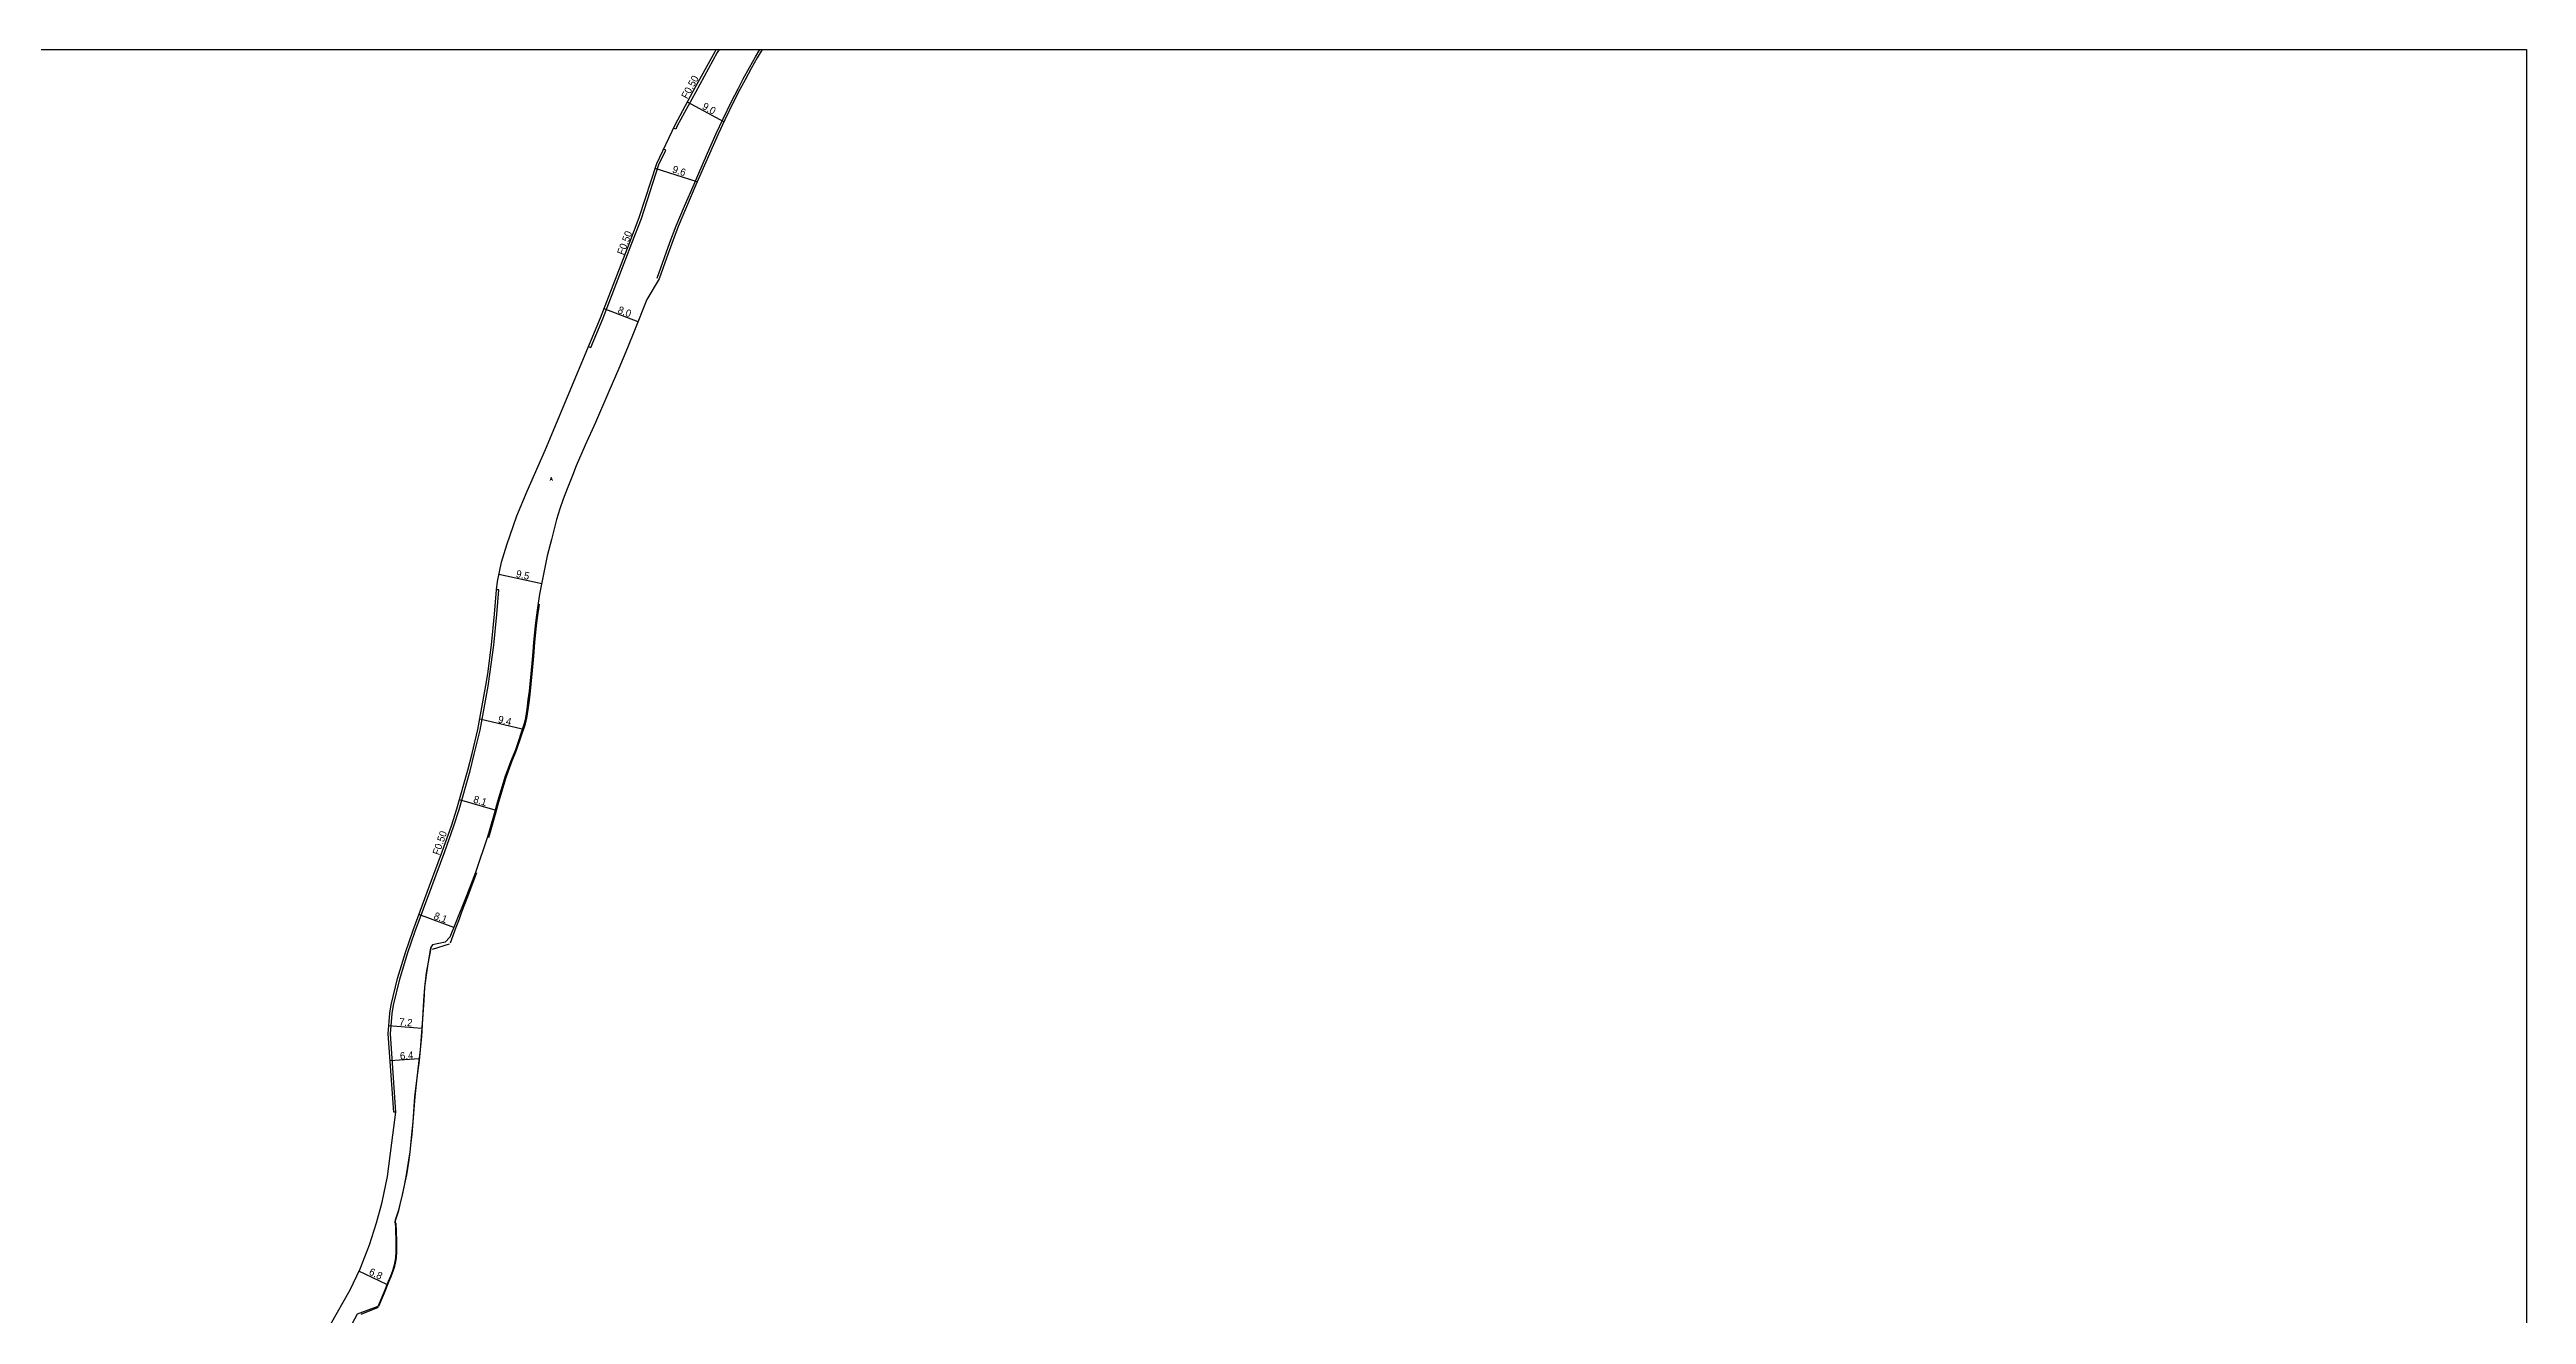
# Model space of a CAD drawing. Header units: metres. Extents: x -16000 to -13600, y -81000 to -78000.
# Drawn here: x -14940 to -14400, y -78276 to -78000 of the extents above; entities that cross this region are included whole.
import ezdxf

# ---------------------------------------------------------------- set-up
doc = ezdxf.new("R2010")
doc.units = ezdxf.units.M
doc.header["$LTSCALE"] = 2.5
for name, color, linetype in [('側溝・桝', 7, 'Continuous'), ('図郭', 7, 'Continuous'), ('幅員', 7, 'Continuous'), ('歩道・分離帯・安全施設', 7, 'Continuous'), ('舗装', 7, 'Continuous'), ('道路', 7, 'Continuous')]:
    doc.layers.add(name, color=color, linetype=linetype)
doc.styles.get("Standard").update_dxf_attribs({"font": ''})
doc.styles.add('YOKO_DECO', font='txt.shx', dxfattribs={"bigfont": 'extfont.shx'})
doc.styles.get('Standard').set_extended_font_data('@MS PGothic')

msp = doc.modelspace()

# ---------------------------------------------------------------- linework, layer by layer
at = {"layer": '側溝・桝'}
for points in [[(-14794.08, -78000), (-14794.46, -78000.66), (-14799.24, -78009.36), (-14803.19, -78016.65), (-14803.52, -78017.34), (-14803.99, -78017.12)], [(-14822.55, -78064.81), (-14822.07, -78065.01), (-14819.44, -78058.72), (-14813.08, -78042.24), (-14810.99, -78036.84), (-14807.19, -78025.07), (-14805.71, -78021.95), (-14806.18, -78021.73)], [(-14864.52, -78231.8), (-14865.75, -78214.74), (-14865.39, -78210.29), (-14865.08, -78208.47), (-14863.7, -78202.78), (-14861.99, -78197.16), (-14860.31, -78192.3), (-14856.71, -78182.57), (-14853.87, -78174.94), (-14851.97, -78169.53), (-14850.76, -78165.76), (-14848.36, -78157.33), (-14847.44, -78153.7), (-14846.18, -78148.44), (-14844.42, -78138.84), (-14844.03, -78136.24), (-14843.18, -78129.9), (-14842.53, -78123.24), (-14842.13, -78117.89), (-14842.64, -78117.86)]]:
    msp.add_lwpolyline(points, dxfattribs=at)
at = {"layer": '図郭'}
msp.add_lwpolyline([(-15200, -78000), (-14400, -78000), (-14400, -78600), (-15200, -78600)], close=True, dxfattribs=at)
at = {"layer": '幅員'}
for points in [[(-14793.03, -78015.78), (-14800.97, -78011.47)], [(-14798.85, -78028.89), (-14808.01, -78025.93)], [(-14811.73, -78059.39), (-14819.15, -78056.53)], [(-14832.75, -78116.54), (-14842.08, -78114.53)], [(-14836.98, -78148.28), (-14846.26, -78146.06)], [(-14842.89, -78165.9), (-14850.7, -78163.68)], [(-14851.91, -78191.53), (-14859.52, -78188.71)], [(-14858.9, -78213.54), (-14866.12, -78212.97)], [(-14859.48, -78220.17), (-14865.83, -78220.63)], [(-14866.49, -78269.38), (-14872.62, -78266.49)]]:
    msp.add_lwpolyline(points, dxfattribs=at)
at = {"layer": '歩道・分離帯・安全施設'}
for points in [[(-14807.59, -78049.89), (-14805.97, -78045.39), (-14804.82, -78042.13), (-14803.43, -78038.46), (-14801.62, -78034.17), (-14799.52, -78029.34), (-14798.73, -78027.51), (-14796.61, -78022.59), (-14794.7, -78018.32), (-14793.21, -78015.12), (-14791.36, -78011.33), (-14789.93, -78008.55), (-14788.79, -78006.42), (-14787.44, -78003.95), (-14786.15, -78001.62), (-14785.22, -78000)], [(-14844.3, -78171.85), (-14843.79, -78170.12), (-14842.83, -78166.81), (-14842.09, -78164.1), (-14841.39, -78161.69), (-14840.52, -78158.8), (-14839.3, -78155.5), (-14838.21, -78152.84), (-14836.26, -78147.11), (-14836.02, -78145.83), (-14835.7, -78143.96), (-14835.44, -78141.92), (-14835.22, -78139.97), (-14835.03, -78138.44), (-14834.8, -78136.23), (-14834.48, -78132.32), (-14834.23, -78129.37), (-14834.01, -78127.1), (-14833.88, -78125.68), (-14833.67, -78123.94), (-14833.26, -78121.02)], [(-14852.64, -78194.84), (-14851.4, -78191.43), (-14850.71, -78189.6), (-14850.16, -78188.11), (-14848.88, -78184.72), (-14846.87, -78179.49)], [(-14856.54, -78196.25), (-14852.88, -78195.06)], [(-14864.75, -78255.84), (-14864.38, -78254.75), (-14863.91, -78253.22), (-14863.58, -78251.91), (-14863.11, -78249.88), (-14862.57, -78247.46), (-14862.19, -78245.47), (-14861.74, -78242.73), (-14861.42, -78240.49), (-14861.26, -78239.01), (-14861.02, -78236.67), (-14860.78, -78233.89), (-14860.36, -78228.45), (-14859.91, -78224.34), (-14859.43, -78220.52), (-14859.18, -78218.18), (-14858.91, -78215.27), (-14858.66, -78211.45), (-14858.4, -78207.42), (-14858.2, -78204.59), (-14857.82, -78201.44), (-14857.49, -78199.45), (-14856.87, -78196)], [(-14868.23, -78274.12), (-14867.03, -78271.18), (-14866.06, -78268.82), (-14865.58, -78267.67), (-14865.12, -78266.5), (-14864.79, -78265.42), (-14864.57, -78264.43), (-14864.43, -78263.6), (-14864.35, -78262.17), (-14864.37, -78259.77), (-14864.49, -78256.04)], [(-14872.12, -78275.89), (-14868.33, -78274.33)]]:
    msp.add_lwpolyline(points, dxfattribs=at)
at = {"layer": '道路'}
for points in [[(-14865.01, -78231.83), (-14866.26, -78214.74), (-14865.9, -78210.23), (-14865.58, -78208.36), (-14864.19, -78202.64), (-14862.48, -78197), (-14860.79, -78192.13), (-14857.19, -78182.4), (-14854.35, -78174.77), (-14852.45, -78169.37), (-14851.25, -78165.61), (-14848.85, -78157.19), (-14847.93, -78153.58), (-14846.68, -78148.34), (-14844.93, -78138.76), (-14844.53, -78136.16), (-14843.68, -78129.84), (-14843.04, -78123.2), (-14842.64, -78117.86), (-14842.4, -78116.04), (-14841.5, -78111.84), (-14840.34, -78108.03), (-14838.15, -78101.75), (-14835.89, -78096.32), (-14831.95, -78087.25), (-14819.92, -78058.53), (-14813.56, -78042.05), (-14811.48, -78036.67), (-14807.67, -78024.88), (-14803.66, -78016.42), (-14799.69, -78009.11), (-14794.91, -78000.41), (-14794.68, -78000)], [(-14784.71, -78000), (-14785.77, -78001.84), (-14787.05, -78004.16), (-14788.4, -78006.64), (-14789.54, -78008.75), (-14790.97, -78011.53), (-14792.81, -78015.31), (-14794.3, -78018.5), (-14796.2, -78022.77), (-14798.33, -78027.69), (-14799.11, -78029.52), (-14801.21, -78034.35), (-14803.02, -78038.63), (-14804.41, -78042.28), (-14805.55, -78045.54), (-14807.17, -78050.04)], [(-14807.17, -78050.04), (-14809.8, -78054.56), (-14812.49, -78061.29), (-14814.02, -78065.1), (-14815.92, -78069.6), (-14818.12, -78074.63), (-14821.05, -78081.36), (-14823.26, -78086.3), (-14825.21, -78090.83), (-14826.07, -78092.9), (-14827.22, -78095.84), (-14828.08, -78098.09), (-14828.81, -78100.19), (-14829.52, -78102.5), (-14830.65, -78106.85), (-14831.55, -78110.48), (-14833.2, -78118.84), (-14833.65, -78121.78), (-14833.97, -78123.9), (-14834.18, -78125.65), (-14834.31, -78127.07), (-14834.53, -78129.34), (-14834.77, -78132.29), (-14835.09, -78136.2), (-14835.32, -78138.41), (-14835.51, -78139.93), (-14835.74, -78141.89), (-14836, -78143.91), (-14836.31, -78145.77), (-14836.55, -78147.03), (-14838.49, -78152.74), (-14839.58, -78155.39), (-14840.8, -78158.71), (-14841.68, -78161.6), (-14842.37, -78164.02), (-14843.12, -78166.73), (-14844.08, -78170.03), (-14844.59, -78171.76), (-14847.19, -78179.49), (-14849.16, -78184.62), (-14851.51, -78190.57), (-14852.77, -78193.63), (-14853.77, -78194.69), (-14856.57, -78195.3), (-14856.97, -78195.98), (-14857.58, -78199.43), (-14857.91, -78201.42), (-14858.29, -78204.58), (-14858.5, -78207.42), (-14858.76, -78211.44), (-14859.01, -78215.26), (-14859.27, -78218.17), (-14859.52, -78220.51), (-14860, -78224.33), (-14860.45, -78228.44), (-14860.88, -78233.88), (-14861.11, -78236.66), (-14861.36, -78239), (-14861.51, -78240.48), (-14861.84, -78242.72), (-14862.28, -78245.45), (-14862.66, -78247.44), (-14863.2, -78249.86), (-14863.67, -78251.88), (-14864.01, -78253.2), (-14864.47, -78254.72), (-14864.69, -78255.36), (-14864.56, -78259.77), (-14864.54, -78262.16), (-14864.61, -78263.58), (-14864.74, -78264.4), (-14864.96, -78265.37), (-14865.3, -78266.44), (-14865.75, -78267.6), (-14866.23, -78268.75), (-14867.2, -78271.11), (-14868.4, -78274.04), (-14868.47, -78274.19), (-14872.96, -78275.83), (-14875.28, -78280.23)], [(-14915.62, -78600), (-14916.01, -78588.59), (-14916.06, -78553.23), (-14915.71, -78500.45), (-14916.05, -78456.53), (-14915.82, -78431.32), (-14915.81, -78400.92), (-14915.49, -78385.01), (-14914.83, -78372.66), (-14911.97, -78354.72), (-14910, -78346.6), (-14902.53, -78323.41), (-14898.38, -78313.43), (-14893.94, -78304.27), (-14883.12, -78285.69), (-14874.53, -78270.55), (-14872.36, -78265.94), (-14870.27, -78260.75), (-14868.79, -78255.95), (-14867.53, -78251.4), (-14866.37, -78245.86), (-14865.4, -78238.52), (-14864.52, -78231.8), (-14865.01, -78231.83)]]:
    msp.add_lwpolyline(points, dxfattribs=at)

# ---------------------------------------------------------------- texts
at = {"layer": '側溝・桝'}
for rotation, p in [(61, (-14801.02, -78010.92)), (69, (-14814.89, -78044.96)), (71, (-14855.1, -78175.85))]:
    msp.add_text('F0.50', height=1.6, rotation=rotation, dxfattribs=at).set_placement(p)
at = {"layer": '幅員'}
for s, rotation, p in [('9.0', 331, (-14797.9, -78012.86)), ('9.6', 342, (-14804.41, -78026.77)), ('8.0', 339, (-14816.3, -78057.41)), ('9.5', 348, (-14838.46, -78115.08)), ('9.4', 347, (-14842.4, -78146.81)), ('8.1', 344, (-14847.78, -78164.23)), ('8.1', 340, (-14856.42, -78189.6)), ('7.2', 355, (-14863.88, -78212.86)), ('6.4', 4, (-14863.6, -78220.33)), ('6.8', 335, (-14870.57, -78267.17))]:
    msp.add_text(s, height=1.6, rotation=rotation, dxfattribs=at).set_placement(p)
at = {"layer": '舗装', "style": 'YOKO_DECO'}
msp.add_text('A', height=0.75, dxfattribs=at).set_placement((-14830.97, -78094.03, 770.87))

doc.saveas('drawing.dxf')
